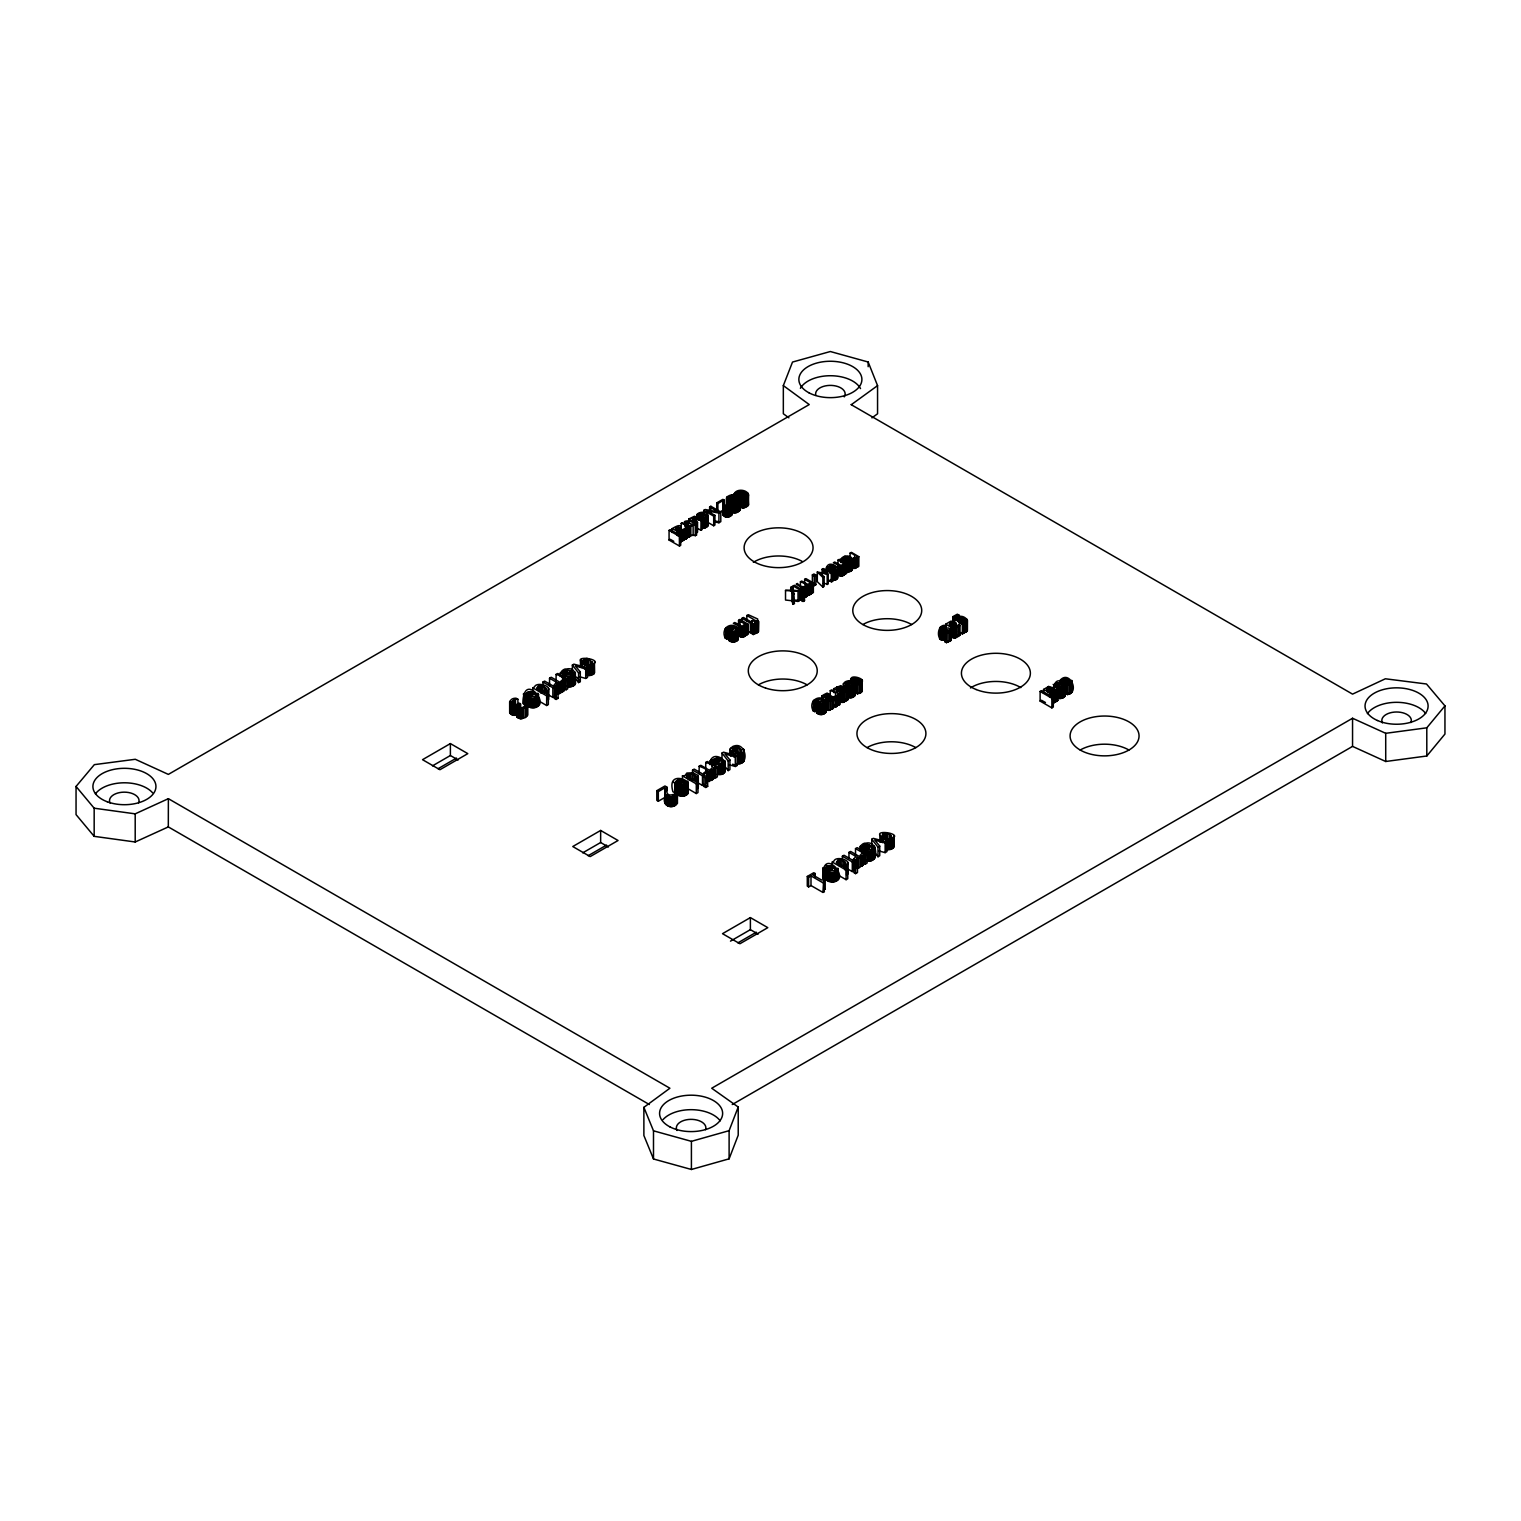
<?xml version="1.0" encoding="UTF-8"?>
<svg xmlns="http://www.w3.org/2000/svg" width="1521" height="1521" viewBox="0 0 1521 1521"><rect width="100%" height="100%" fill="white"/><g stroke="black" fill="none" stroke-linecap="round" stroke-linejoin="round"><path stroke-width="1.5" d="M608.381 846.988L600.643 842.52L600.643 830.447L572.771 846.532L590.186 856.589L618.058 840.505L600.643 830.447M649.353 1104.531L168.318 826.911L168.375 798.677L135.198 813.849L94.169 808.202L76.05 786.452L94.34 764.645L135.293 759.283L168.356 774.398L809.229 404.567L783.334 385.593L792.517 362.055L830.333 351.522L868.168 362.017L877.56 385.631L877.56 413.788L871.951 417.857M803.849 597.563L813.355 592.563L813.355 582.923L805.902 578.607L804.647 579.349L804.647 583.208M813.355 582.923L807.043 585.319L806.89 596.175M532.825 691.732L532.825 687.872L534.498 686.903C536.856 680.514 557.656 687.967 544.043 692.397L548.34 694.888L548.34 704.546L546.666 705.516L536.78 699.793M548.72 688.88L548.435 699.869L548.473 688.119M682.454 779.76L682.454 775.9L685.134 775.52L686.808 773.048L693.196 772.782L697.607 775.406L697.531 788.524L697.607 785.064M697.607 775.406L698.044 778.258L693.652 780.444L702.493 785.444L704.166 784.475M832.253 865.905L832.253 862.046L833.926 861.076C836.284 854.688 857.084 862.16 843.471 866.59L847.767 869.08L847.767 878.72L846.094 879.689L838.185 875.126M666.844 787.06C665.323 798.981 672.681 794.133 677.434 793.487L677.434 803.126C673.385 810.047 661.578 805.807 664.848 797.46L658.327 801.225L656.806 800.35L656.806 790.692L664.981 785.977L666.844 787.06L666.844 790.92M724.224 505.409L724.262 500.143L722.874 499.344L716.733 502.881L716.733 510.6M658.327 801.225L658.327 791.585L664.848 787.821L665.266 803.81M716.733 502.881L717.874 503.527L722.76 500.713L723.083 515.125L726.601 517.235L732.209 514.611L732.209 504.972C729.966 505.219 723.197 508.603 724.224 501.55M958.99 622.07C963.097 605.263 947.488 624.161 958.743 616.899C963.515 614.142 972.128 622.298 963.42 623.287L963.687 633.211L962.356 633.972L958.61 631.823M963.42 632.945L967.166 631.12L966.862 628.743M538.605 694.66C537.54 699.451 530.506 699.166 527.312 696.599L534.194 692.606C526.969 688.214 521.437 698.177 525.22 704.717L523.3 703.71C522.235 666.331 558.872 714.262 527.312 706.238L527.35 692.454M566.344 686.028C569.71 688.538 578.836 684.963 574.025 680.724M677.739 789.741L674.849 792.745L672.928 791.738C664.867 763.713 707.816 789.399 676.921 784.627L683.804 780.653L683.804 786.433M683.804 780.653L676.959 780.482L676.921 794.266C680.02 798.202 691.789 795.464 686.693 790.102M701.922 527.768L705.136 527.844L707.93 525.753L706.847 513.832C704.698 510.562 694.546 512.919 697.949 515.828L697.949 519.688M740.423 499.363C738.712 508.299 718.749 499.078 730.384 495.162C744.587 490.713 744.549 518.946 730.251 511.817M717.075 774.455L723.274 773.771L724.947 770.234M737.001 627.165C741.335 631.728 731.335 634.067 728.692 630.721L728.692 640.36C731.335 643.706 741.335 641.368 737.001 636.805L737.001 627.165C729.719 621.766 720.631 629.048 725.289 638.212L726.924 639.067L729.377 636.519M826.15 701.675L822.081 704.85L816.549 703.31L822.405 699.926C815.446 695.896 811.606 706.086 814.781 711.657L813.146 710.82C808.031 701.124 818.735 693.937 825.542 700.382C830.922 707.702 824.439 718.863 816.549 712.969L816.587 699.793M826.112 711.961L824.857 709.413M826.321 571.212C825.219 554.29 850.03 574.063 829.325 569.253L834.478 566.268L834.478 570.128M830.884 579.748L836.379 579.52L837.234 576.326M841.132 558.796C843.071 558.435 855.601 553.701 844.136 560.698L846.532 561.838L846.532 571.497C854.422 574.044 855.562 560.508 850.657 557.028C846.779 554.328 839.003 556.895 841.132 562.675M852.597 559.253L852.311 570.014M838.033 868.852C836.968 873.624 829.934 873.358 826.74 870.773L833.622 866.799C826.397 862.407 820.846 872.37 824.648 878.891L822.728 877.902C821.663 840.505 858.3 888.454 826.74 880.431L826.759 866.628M874.974 847.52C873.929 852.292 866.875 852.007 863.681 849.44L870.563 845.467C867.94 843.813 864.042 844.155 862.122 846.741C857.597 849.383 862.331 842.254 865.962 843.185C879.119 839.915 878.815 866.21 865.772 860.202M874.917 857.92L873.453 854.916M586.916 665.97C614.351 660.019 562.599 652.3 586.916 665.97L586.916 675.609L593.665 674.088L593.912 670.533M744.263 750.404C743.009 758.656 723.654 751.583 732.989 746.488C745.841 740.252 750.461 766.356 736.544 763.656M855.296 684.906C854.232 691.922 837.767 685.914 845.714 681.579C857.863 676.104 860.373 701.599 847.634 697.359M855.239 695.173L853.984 692.682M886.344 840.143C913.76 834.192 862.008 826.473 886.344 840.143L886.344 849.802L893.093 848.262L893.34 844.725M1057.513 698.101C1060.384 699.755 1067.932 696.903 1063.844 693.424M1053.159 684.393C1075.822 701.276 1057.932 665.913 1053.102 688.88M747.838 493.146L748.484 495.333L746.678 497.272L742.761 498.565L741.164 497.633L741.164 507.292L742.761 508.204L748.484 504.991L747.838 493.146C743.959 488.298 732.019 489.401 734.168 497.462M855.924 683.271L857.502 684.184C872.902 680.191 846.855 672.339 851.665 680.724C853.661 673.613 866.438 683.157 855.924 683.271L855.924 692.911L857.502 693.842L860.658 692.777L862.274 691.066L861.78 689.222M1072.229 681.56L1069.795 684.222L1065.784 684.013C1069.225 684.697 1072.286 680.743 1067.818 679.488C1064.434 676.75 1061.943 682.149 1059.871 680.59C1069.168 669.126 1080.48 692.416 1067.381 694.584L1065.784 693.652L1065.594 678.898M517.9 699.28L516.018 698.196C506.626 697.987 509.763 708.634 517.482 705.212L517.159 717.304L520.657 718.749L525.163 717.551L527.806 715.079L527.806 705.44C525.144 702.721 523.813 709.47 520.125 707.436C516.132 706.352 522.711 703.691 519.212 703.158C513.242 708.102 508.641 698.481 517.9 699.28L517.9 705.079M517.159 717.304L517.482 705.212M746.849 621.309L746.849 615.511L748.275 614.693L757.686 619.009C756.812 619.75 760.462 623.439 755.69 623.933L754.397 623.173L754.397 632.831L757.876 632.413L758.161 630.264M952.659 621.5L953.078 616.518L957.355 614.18L958.762 615.092M549.537 678.214L556.591 682.283L554.081 685.001L555.83 685.99L557.998 683.1L559.481 683.956L559.481 693.614L561.154 692.644L561.154 682.986L551.21 677.244L549.537 678.214L549.537 685.933M709.09 781.642L709.09 771.984L707.607 771.128L706.733 773.238L706.733 782.897L707.607 780.786L710.763 780.672L710.763 771.014L700.82 765.291L699.147 766.242C712.227 770.805 702.759 770.139 703.71 776.889M557.542 684.678L557.542 694.337L557.998 692.758L559.481 693.614M566.04 680.172L567.713 679.203L557.77 673.461L556.097 674.43C570.945 678.461 555.45 681.275 560.641 690.857C566.896 694.451 563.683 681.902 564.557 679.317L566.04 680.172L566.04 689.812L567.713 688.842L567.466 676.769L564.253 675.248L571.155 671.274L571.155 675.134M564.405 689.85L564.557 679.317M689.907 526.969L682.454 522.673L681.199 523.395C691.637 525.601 680.686 531.209 684.602 538.13C690.838 541.818 684.127 525.144 688.652 527.692L689.907 526.969L689.907 536.628L688.652 537.35L687.549 536.704L687.663 521.969C678.765 523.129 690.477 517.748 693.367 523.775L696.542 525.62L696.542 535.259L689.793 535.487M687.549 536.704L687.207 537.902M705.725 762.458C720.555 766.489 705.079 769.303 710.269 778.885C716.505 782.478 713.311 769.93 714.186 767.345L715.65 768.2L715.65 777.839L717.323 776.889L717.323 767.23L707.398 761.489L705.725 762.458L705.725 768.257M714.014 777.896L714.186 767.345M850.125 556.952L850.125 553.093C860.563 555.298 849.612 560.907 853.547 567.808C859.764 571.516 853.053 554.842 857.578 557.389L858.833 556.667L858.833 566.306L857.578 567.048L856.475 566.401L856.475 556.743M856.475 566.401L856.133 567.58M830.257 696.485L830.257 690.686C841.969 693.177 830.124 698.595 834.135 706.105C839.896 709.451 835.961 697.036 837.463 694.831L840.143 694.736L840.143 704.394L838.717 705.212L837.463 704.489L837.463 694.831M837.463 704.489L837.063 705.839M856.969 868.529L857.426 857.293L858.909 858.148L858.909 867.788L860.563 866.818L860.563 857.179L850.638 851.437L848.965 852.406L848.965 858.186M857.255 867.826L858.909 867.788M865.468 854.346L863.985 853.49L861.818 856.399L860.068 855.391L862.578 852.692L855.524 848.604L857.198 847.653L867.141 853.376L865.468 854.346L865.468 864.004L867.141 863.034L866.894 850.961M860.62 864.803L861.818 866.038L863.985 863.148L865.468 864.004M738.807 626.5L738.807 636.139L743.332 636.976L748.408 634.029L748.408 624.37L741.887 627.47L733.331 623.325L734.738 622.507L742.21 626.253L744.853 623.952L738.541 620.321L738.541 626.101M838.242 565.527L838.242 575.185L842.254 575.927L846.722 573.303L846.722 563.664L840.961 566.382L833.413 562.732L834.668 562.01L840.809 565.28L842.957 564.614L843.585 563.283L838.014 560.089L838.014 565.869M810.218 592.201L810.218 582.562L804.647 579.349M837.482 688.1L839.516 690.458C847.178 686.655 833.47 684.735 837.482 691.96M525.22 704.717L528.947 701.447M571.155 671.274C568.512 669.62 564.614 669.962 562.694 672.548C558.169 675.191 562.922 668.061 566.534 669.012C576.307 666.54 577.999 679.868 567.466 676.769M697.949 515.828C699.565 510.923 710.801 513.813 699.508 516.969C701.846 519.935 710.668 517.862 706.847 513.832M676.959 780.482L674.849 783.087L672.928 782.098M728.692 630.721L734.548 627.336C730.879 623.971 727.684 629.922 725.289 628.572M711.79 765.614C709.604 760.044 716.6 756.336 720.764 759.302L713.881 763.276C740.233 770.234 710.858 743.883 709.87 764.626M834.478 566.268C831.265 563.302 828.432 568.569 826.321 567.352M814.781 711.657L817.252 709.109M824.648 878.891L828.375 875.621M828.736 693.994L827.139 693.082C809.096 701.162 842.729 694.603 827.348 699.907L827.348 709.547L828.869 710.421L833.508 707.987L833.66 697.455L830.808 695.743L825.257 697.055L823.755 695.934L828.736 693.994L828.736 697.854M939.693 627.926C939.94 632.926 956.196 627.336 944.959 632.147L944.959 641.786L946.48 642.661L951.119 640.227L951.271 629.694L948.42 627.983L941.347 628.591L946.347 626.234L944.75 625.321C935.966 624.884 936.423 644.315 945.72 639.466M536.628 704.622L536 705.839M744.491 634.675L744.853 633.611M741.164 497.633C745.575 498.66 749.207 493.469 743.598 491.986C739.586 488.792 736.487 494.838 734.168 493.584M582.847 660.608C601.346 675.742 586.079 646.672 582.847 664.468M732.457 748.636C750.956 763.789 735.708 734.7 732.457 752.496M845.258 683.404C862.008 696.314 846.513 670.685 845.125 687.644M168.375 798.677L669.905 1088.237L643.877 1107.345L643.877 1135.503L653.498 1158.983L691.409 1169.478L729.11 1158.831L729.11 1130.673L738.217 1107.022L711.714 1088.237L1352.549 718.254L1385.707 733.312L1426.793 727.818L1444.95 705.877L1426.489 683.994L1385.365 678.784L1352.549 694.127L851.019 404.567M729.11 1158.831L738.217 1135.179L738.217 1107.022M728.388 497.538C746.773 514.25 733.445 481.815 728.198 501.873M1063.293 695.8L1062.361 696.846M846.608 865.563L846.608 875.202L847.9 871.97M680.724 541.799L684.735 539.423L684.735 529.764L683.385 529.08C673.328 537.483 688.005 519.536 673.366 527.92L672.111 528.643L672.111 532.502M833.679 688.709L840.866 685.61L844.06 687.91L840.657 691.104L843.68 691.428L846.456 689.222L847.977 690.002L847.977 699.66L843.433 702.36L839.459 701.694L839.459 692.055L833.679 688.709L833.679 692.568M945.72 624.18L951.5 627.508L951.5 637.166L955.473 637.812L960.017 635.113L960.017 625.454L958.496 624.675L955.72 626.88L952.697 626.576L955.815 624.028L954.884 621.709L950.834 621.176L945.72 624.18L945.72 628.04M560.641 681.199L562.39 682.207L564.405 680.21M687.416 527.73L685.914 529.232L684.602 528.471M710.269 769.227L712.018 770.234L714.014 768.238M856.342 557.427L854.84 558.929L853.547 558.169M837.311 695.591L835.618 697.302L834.135 696.447M853.509 863.034L853.509 859.175L855.258 860.183L857.255 858.186M852.559 559.823L849.764 561.914L846.532 561.838M726.601 517.235L727.38 506.246M510.029 710.725C508.147 714.661 514.744 716.258 517.482 714.87M800.426 585.642L800.426 581.783C811.986 585.528 801.909 589.73 797.441 583.494L796.186 584.216L802.537 587.695L806.89 586.517M809.99 583.437L807.822 584.368L801.681 581.06L800.426 581.783M523.3 703.71L523.737 693.481M725.289 638.212L726.677 636.672M813.146 710.82L814.534 709.261M822.728 877.902L823.679 876.704M698.063 528.643L700.896 530.278L702.151 529.555L702.151 519.897L700.896 520.619L694.736 517.349L692.302 518.433L697.55 522.559L697.55 532.217L696.295 532.939L696.295 523.281L688.842 518.984L688.842 522.844M1047.722 688.367L1047.056 689.831L1049.395 691.199C1056.886 687.891 1044.052 684.982 1047.722 692.245M517.159 707.645L522.54 708.938L527.806 705.44M1053.293 703.082L1057.856 700.401L1057.856 690.743L1056.335 689.964L1051.296 692.245L1053.844 688.062L1048.672 686.465L1043.558 689.45L1043.558 693.31M732.247 1104.531L1352.549 746.393L1385.726 761.489L1426.812 755.994L1444.95 734.054L1444.95 705.877M808.64 886.895L807.29 886.116L807.29 876.457L813.754 872.731L815.104 873.51L812.708 874.898L821.587 880.032L825.2 879.347L823.564 880.716L824.306 891.629L822.937 892.428L810.997 885.545L810.997 875.887L808.64 877.237L808.64 886.895L810.997 885.545M823.564 890.374L825.2 888.986L825.2 879.347M732.209 504.972L727.342 507.615L723.083 505.466M665.266 794.152L670.951 797.004L677.434 793.487M537.807 686.598L536.913 688.291L542.655 691.599C553.948 689.85 534.27 679.963 537.807 690.458M687.435 774.626L686.541 776.318L692.264 779.627C703.558 777.877 683.88 767.991 687.435 778.486M882.636 834.383C880.925 838.185 889.424 840.733 891.705 837.577C892.028 832.748 879.651 831.055 882.636 838.242M1055.441 683.804C1053.996 687.036 1061.202 689.203 1063.16 686.522C1059.205 678.366 1051.448 685.115 1055.365 693.291M835.923 704.85L834.135 706.105M730.308 514.706L729.205 515.714M738.426 510.105L736.696 511.322M940.491 636.672L939.56 638.478M672.111 528.643L679.298 532.255L684.735 529.764M827.348 699.907L830.504 700.344L833.66 697.455M839.459 692.055L843.433 692.701L847.977 690.002M951.5 627.508L955.473 628.154L960.017 625.454M1043.558 689.45L1051.695 693.557L1057.856 690.743M744.149 635.113L743.161 635.721M706.733 773.238L703.691 773.029M1054.414 701.371L1055.422 700.63M851.418 404.605L877.56 385.631M950.454 622.678L949.218 624.561L951.557 625.911L954.142 623.401L950.454 622.678L950.454 626.538M837.824 860.354L836.341 862.483L842.083 865.791C853.148 864.422 834.478 854.118 837.824 864.213M711.942 777.934L710.269 778.885M746.108 505.866L744.396 506.778M852.977 695.781L851.323 696.561M823.945 712.608L822.329 713.406M944.959 632.147L948.115 632.584L951.271 629.694M669.069 530.392L670.324 529.669L680.705 535.658L679.469 536.381L669.069 530.392L669.069 540.05L679.469 546.039L680.705 545.317L680.724 532.16M688.842 518.984L694.489 516.246L702.151 519.897M703.748 514.231L703.748 510.372L705.231 509.516L718.197 511.931L709.623 506.987L709.623 512.767M709.623 506.987L710.858 506.265L720.802 512.007L720.802 521.665L718.92 522.749L714.965 521.988M705.63 514.554L701.694 516.817L705.098 517.197L706.276 515.144L705.858 527.597M687.663 521.969L692.112 524.498L689.793 525.829L690.838 526.437L693.139 525.106L696.542 525.62M696.295 523.281L697.55 522.559M669.069 540.05L670.324 539.328L673.784 541.324M719.509 512.254L722.76 510.372L723.083 515.125M703.748 510.372L713.691 516.113L714.927 515.391L714.927 525.049L713.691 525.753L705.744 521.171M714.927 515.391L707.056 510.847L718.92 513.09L720.802 512.007M542.94 685.895L542.94 682.035L544.613 681.066L554.538 686.808L554.424 698.443L556.154 699.451L558.055 698.348L557.998 683.1M572.371 670.818L572.371 665.038L573.873 664.164L587.524 667.757L587.524 677.415L585.718 678.442L579.501 676.731M535.468 693.348L530.221 696.39L535.43 696.561L536.628 694.964L535.468 693.348L535.468 697.207M572.428 672.016L567.162 675.058L572.39 675.229L573.588 673.632L572.428 672.016L572.428 675.875M450.387 743.579L422.534 759.682L439.93 769.721L467.803 753.636L450.387 743.579L450.387 755.519L458.125 759.987M554.538 696.447L552.864 697.417L552.864 687.758L554.538 686.808M559.481 683.956L561.154 682.986M580.3 671.921L580.319 681.579L578.569 682.587L578.569 672.928L580.3 671.921L575.337 665.951L585.718 668.803L587.524 667.757M556.154 689.793L558.055 688.69L556.325 687.701L554.424 688.785L556.154 689.793L556.154 699.451M546.666 705.516L546.666 695.858L548.34 694.888M432.477 765.862L450.387 755.519M554.424 698.443L556.325 697.34L558.055 698.348M438.086 768.713L456.509 758.066M793.449 591.194L794.399 603.514L792.973 604.35L791.871 600.738L785.52 600.035L785.52 590.395L791.681 590.072L790.73 587.372L792.156 586.555L793.259 590.186L799.571 590.87L799.571 600.529L798.031 601.422L793.449 600.852L793.449 591.194L799.571 590.87M793.144 585.984L794.399 585.262L801.852 589.559L800.597 590.281L793.144 585.984L793.144 591.764M812.366 582.619L812.366 574.9L813.963 573.968L815.864 575.071L815.864 584.729L814.267 585.642L812.366 584.539M828.223 574.33L819.61 572.657L824.135 576.706L824.135 586.346L822.88 587.087L817.309 581.687L817.309 572.029L826.036 573.626L822.101 569.272L823.26 568.607L832.614 571.801L831.303 572.561L824.23 569.976L828.223 574.33L828.223 583.988L823.393 583.437M838.014 560.089L839.269 559.348L846.722 563.664M850.125 553.093L851.38 552.351L858.833 556.667M812.366 574.9L814.267 575.984L815.864 575.071M738.541 620.321L739.966 619.503L748.408 624.37M742.058 622.146L742.058 618.287L743.465 617.469L751.925 622.355L751.925 631.995L750.499 632.812L747.115 630.873M835.447 566.82L831.493 569.101L835.409 569.234L835.447 566.82L835.447 570.679M850.258 558.264L846.322 560.546L850.22 560.679L850.258 558.264L850.258 562.143M792.973 604.35L792.973 594.692L794.399 593.874M822.88 587.087L822.88 577.429L824.135 576.706M735.632 627.964L731.164 630.55C732.894 632.413 738.617 630.435 735.632 627.964L735.632 631.823M754.91 623.952L751.811 624.047L754.91 623.952L754.91 633.611L753.294 634.542L751.811 633.687L751.811 621.043L754.131 619.712L746.849 615.511M803.069 591.802L804.495 590.985L801.757 591.061L803.069 591.802L803.069 601.46L801.757 600.7L801.833 587.429M742.058 618.287L750.499 623.173L751.925 622.355M754.397 623.173L756.431 621.1L751.811 621.043M801.852 599.217L800.597 599.939L800.597 590.281M827.766 580.927L832.614 581.459L832.557 570.565M801.757 600.7L804.495 600.643L803.069 601.46M692.302 779.912L692.549 770.063L694.222 769.094L704.166 774.835L704.033 786.471L705.782 787.479L707.683 786.376L707.607 771.128M722 758.846L722 753.066L723.502 752.192L737.153 755.785L737.153 765.443L735.346 766.489L729.11 764.759M830.257 690.686L831.683 689.869L840.143 694.736M823.507 700.554L819.02 703.139C820.77 705.003 826.473 703.044 823.507 700.554L823.755 714.052M685.096 781.395L679.83 784.418L685.039 784.589L686.237 782.992L685.096 781.395L685.096 785.254M722.038 760.044L716.79 763.086L722 763.257L723.197 761.66L722.038 760.044L722.038 763.903M952.659 617.64L962.356 624.332L963.42 623.287M702.493 785.444L702.493 775.805L704.166 774.835M709.09 771.984L710.763 771.014M715.65 768.2L717.323 767.23M729.928 759.949L729.928 769.607L728.179 770.615L728.179 760.956L729.928 759.949L724.947 753.979L735.346 756.831L737.153 755.785M705.782 777.82L707.683 776.718L705.934 775.729L704.033 776.832L705.782 777.82L705.782 787.479M698.101 776.166L697.968 792.574L696.295 793.544L696.295 783.885L697.968 782.916M582.733 852.844L600.643 842.52M704.033 786.471L705.934 785.368L707.683 786.376M588.152 855.715L606.594 845.068M1040.117 691.447L1041.524 690.629L1053.293 697.417L1051.867 698.234L1040.117 691.447L1040.117 701.086L1051.867 707.892L1053.293 707.075L1053.445 687.511M1040.117 701.086L1041.524 700.268L1045.459 702.531M842.368 860.068L842.368 856.209L844.041 855.258L853.965 860.981L853.965 870.639L852.292 871.609L848.319 869.309M871.799 845.011L871.799 839.212L873.301 838.356L886.952 841.931L886.952 851.589L885.146 852.635L878.91 850.923M834.896 867.54L829.648 870.582L834.858 870.753L836.056 869.156L834.896 867.54L834.896 871.4M871.856 846.208L866.59 849.231L871.799 849.421L873.016 847.824L871.856 846.208L871.856 850.068M750.385 917.6L722.513 933.685L739.928 943.742L767.801 927.658L750.385 917.6L750.385 929.654L758.123 934.122M852.292 871.609L852.292 861.951L853.965 860.981M858.909 858.148L860.563 857.179M879.727 846.113L879.727 855.772L877.997 856.76L877.997 847.121L879.727 846.113L874.765 840.124L885.146 842.976L886.952 841.931M853.851 862.977L855.753 861.875L857.483 862.882L855.582 863.985L853.851 862.977L853.851 872.636L855.582 873.624L857.483 872.541L857.426 857.293M822.937 892.428L823.621 881.343M846.094 879.689L846.094 870.05L847.767 869.08M730.479 941.138L750.385 929.654M737.913 942.849L756.336 932.202M849.726 570.584L850.904 568.512M835.409 578.893L831.493 578.76M959.523 617.944L957.622 619.941L962.261 622.621C972.718 620.701 953.268 612.012 959.523 623.743M755.842 632.223L754.397 632.831M76.05 786.452L76.05 814.61L94.169 836.341L135.198 841.988L168.318 826.911M676.978 527.007L675.21 528.966L677.263 530.164C683.195 527.939 674.145 524.099 676.978 530.886M853.547 567.808L853.946 557.979M853.509 859.175L856.019 856.475L848.965 852.406M1069.32 692.796L1065.784 693.652M824.914 707.949L828.108 707.227L827.918 694.108M947.792 641.159L944.959 641.786M571.706 685.211L568.493 685.287M534.765 706.543L531.532 706.619M808.982 593.912L807.822 594.027L807.822 586.307M643.877 1107.345L653.498 1130.825L691.409 1141.339L729.11 1130.673M955.72 636.539L953.458 636.615M962.261 632.28L963.611 631.918M522.806 717.037L520.125 717.094M853.68 686.903L854.707 686.712M704.603 527.007L703.615 527.103M720.669 773.448L718.121 773.314M683.709 794.799L681.161 794.646M827.348 709.547L828.375 709.394M855.924 692.911L856.456 678.271M854.308 687.91L857.198 688.119M795.369 600.073L799.571 600.529M785.52 590.395L791.871 591.08L792.973 594.692M1067.077 688.861L1064.187 688.633L1064.187 678.993M713.881 520.771L718.197 521.589M732.59 764.245L737.153 765.443M828.869 580.166L832.614 581.459M958.496 634.333L960.017 635.113M1056.335 699.603L1057.856 700.401M683.385 538.738L684.735 539.423M846.456 698.861L847.977 699.66M813.146 701.162L814.781 701.999M709.87 760.766L711.79 761.755M523.3 694.07L525.22 695.059M822.728 868.244L824.648 869.252M730.707 513.851L732.209 514.611M838.908 574.12L839.915 574.634M675.438 802.099L677.434 803.126M813.963 583.627L815.864 584.729M753.427 632.755L754.91 633.611M564.557 688.956L566.04 689.812M714.186 777.003L715.65 777.839M542.94 682.035L552.864 687.758M692.549 770.063L702.493 775.805M842.368 856.209L852.292 861.951M548.891 695.116L552.864 697.417M532.825 687.872L546.666 695.858M832.253 862.046L846.094 870.05M682.454 775.9L696.295 783.885M686.408 787.821L696.295 793.544M810.997 875.887L822.937 882.788M807.29 876.457L808.64 877.237M656.806 790.692L658.327 791.585M823.983 888.283L825.2 888.986M950.283 638.212L951.271 639.771M832.671 705.972L833.66 707.531M788.886 417.819L783.334 413.75L783.334 385.593M742.723 757.838L744.263 760.063M817.309 572.029L822.88 577.429M576.573 677.092L580.319 681.579M871.799 839.212L877.997 847.121M874.271 852.026L877.997 856.76M722 753.066L728.179 760.956M724.471 765.881L728.179 770.615M572.371 665.038L578.569 672.928M573.607 676.256L578.569 682.587M837.291 876.99L838.033 878.511M1071.659 689.964L1072.229 691.199M793.449 600.852L794.399 603.514M538.605 704.318L537.864 693.139M1426.793 727.818L1426.812 755.994M1385.707 733.312L1385.726 761.489M1352.549 718.254L1352.549 746.393M1072.058 680.933L1072.153 691.808M1071.659 680.305L1071.83 692.416M1071.278 683.347L1071.278 692.987M1070.537 683.861L1070.537 693.519M1069.757 680.762L1069.795 693.88M1069.244 680.324L1069.244 684.184M1068.997 684.526L1068.997 694.165M1068.56 679.887L1068.56 683.747M1067.818 679.488L1067.818 685.287M1067.381 684.925L1067.381 694.584M1067.077 679.203L1067.077 685.001M1066.563 683.899L1066.563 693.557M1066.335 679.012L1066.335 688.652M1064.966 685.02L1065.118 695.915M1064.871 678.898L1064.833 696.504M1064.529 684.393L1064.339 697.055M1063.54 679.184L1063.54 684.963M1063.597 687.91L1063.597 697.55M1063.103 685.344L1063.103 689.203M1062.951 679.45L1062.704 697.987M1062.342 679.887L1062.342 683.747M1061.924 680.381L1061.924 684.241M1061.772 688.633L1061.772 698.272M1061.449 683.994L1061.449 687.853M1060.764 688.785L1060.764 698.443M1059.871 680.59L1059.909 689.07M1059.681 688.804L1059.681 698.462M1059.167 683.062L1059.167 688.861M1058.597 698.348L1058.445 682.948M1057.741 682.929L1057.741 688.728M1057.095 683.024L1057.095 688.804M1056.981 691.542L1056.981 701.181M1056.487 683.195L1056.43 691.903M1055.897 683.461L1055.897 687.321M1055.669 692.454L1055.669 702.113M1054.433 686.884L1054.433 692.682M1053.844 688.062L1053.92 692.511M1054.053 693.215L1054.053 702.873M1053.73 686.275L1053.654 693.158M1053.159 689.907L1053.159 693.766M1052.494 693.557L1052.494 699.356M1051.695 693.557L1051.695 697.417M1051.867 698.234L1051.867 707.892M1051.353 687.891L1051.353 691.751M1050.916 693.443L1050.916 697.302M1050.612 687.568L1050.612 691.428M1049.851 687.492L1049.851 691.352M1049.072 687.625L1049.072 691.485M1049.338 692.796L1049.338 696.656M1048.672 686.465L1048.672 692.245M1048.292 687.967L1048.292 691.827M1048.045 686.655L1048.045 690.515M967.451 620.34L967.413 630.569M967.28 619.712L967.166 631.12M966.862 619.085L966.729 631.633M966.12 622.431L966.12 632.071M965.017 619.541L964.827 632.641M963.858 618.705L963.858 622.564M963.687 623.553L963.687 633.211M962.508 618.058L962.508 621.918M962.356 624.332L962.356 633.972M961.253 617.735L961.253 623.534M960.664 617.716L960.664 623.496M960.074 617.773L960.074 623.572M959.143 626.253L959.143 635.911M958.173 615.245L958.173 619.104M957.831 627.165L957.831 636.824M957.336 615.492L957.336 619.351M956.462 615.815L956.462 619.674M956.215 627.945L956.215 637.603M956.025 622.792L956.082 627.241M955.663 616.195L955.663 620.055M955.815 624.028L955.815 627.888M955.473 628.154L955.473 637.812M955.112 616.575L955.112 620.435M954.656 628.287L954.656 637.926M953.99 622.983L953.99 626.861M953.933 619.389L953.933 623.249M953.857 628.287L953.857 637.926M953.515 622.602L953.515 626.462M953.249 618.8L953.249 622.659M953.078 628.154L953.078 637.812M952.754 617.07L952.773 626.158M952.279 627.907L952.279 637.546M952.013 622.203L952.013 626.063M951.233 622.336L951.233 626.196M951.1 629.276L951.119 640.227M950.777 628.895L950.815 640.664M950.283 628.553L950.34 641.101M949.712 631.861L949.712 641.52M948.115 632.584L948.115 642.223M946.594 629.504L946.48 642.661M945.72 629.808L945.72 633.668M944.503 626.519L944.712 639.828M943.59 630.474L943.59 640.132M943.419 626.804L943.419 630.664M942.393 627.26L942.526 640.189M941.537 630.378L941.537 640.037M940.491 627.013L940.567 639.619M940.092 629.618L940.092 639.276M939.997 627.47L939.75 638.896M893.854 835.809L894.006 846.95M893.683 837.976L893.683 847.634M893.093 838.622L893.093 848.262M892.219 839.212L892.219 848.87M891.211 835.694L891.192 849.364M890.07 840.067L890.07 849.726M889.69 834.611L889.69 840.41M888.891 840.257L888.891 849.897M887.884 833.774L887.884 839.554M887.637 840.276L887.637 849.935M887.009 833.527L887.009 841.246M886.154 833.394L886.154 841.113M885.336 833.375L885.336 839.155M885.146 842.976L885.146 852.635M884.576 833.47L884.576 839.25M883.853 833.679L883.853 839.459M883.169 834.002L883.169 839.782M882.541 838.736L882.541 842.615M881.439 838.014L881.439 841.874M880.621 837.291L880.621 841.151M879.937 835.086L880.108 842.349M874.746 846.741L874.594 858.643M874.252 845.999L874.252 855.639M873.986 849.65L873.986 859.308M873.092 850.258L873.092 859.916M872.141 850.733L872.141 860.392M871.191 851.057L871.191 860.715M870.183 851.247L870.183 860.905M869.099 851.285L869.099 860.943M868.814 844.706L868.814 848.566M868.168 362.017L868.168 366.694M867.94 844.516L867.94 848.376M867.997 851.209L867.997 860.848M867.046 844.44L867.046 850.22M866.171 844.478L866.171 850.277M865.772 850.562L865.772 854.422M865.316 844.63L865.316 850.429M864.498 844.915L864.498 852.635M863.719 845.296L863.719 853.015M863.985 853.49L863.814 864.042M863.681 849.44L863.681 853.3M863.529 855.087L863.529 864.727M863.11 855.62L863.11 865.259M862.768 845.999L862.768 851.779M862.54 856.038L862.54 865.677M862.179 680.21L862.274 691.066M862.122 846.741L862.122 852.52M862.141 856.247L862.141 865.905M861.78 679.564L861.951 691.675M861.818 856.399L861.818 866.038M861.761 847.406L861.761 853.186M861.418 682.606L861.418 692.245M860.658 683.119L860.658 692.777M859.916 683.48L859.916 693.139M860.125 846.322L860.125 850.182M859.878 680.02L859.878 683.88M859.365 679.583L859.365 683.442M859.118 683.785L859.118 693.443M858.7 679.146L858.7 683.005M857.939 678.746L857.939 684.545M857.578 557.389L857.578 567.048M857.502 684.184L857.502 693.842M857.198 678.461L857.198 684.26M856.969 858.871L856.969 862.73M856.551 859.403L856.551 863.263M855.829 558.34L855.829 567.979M855.981 859.821L855.981 863.681M855.715 678.176L855.715 687.815M855.524 848.604L855.524 856.342M855.582 860.049L855.582 873.624M855.391 558.644L855.391 568.303M855.258 860.183L855.258 864.042M855.087 558.815L854.84 568.569M854.992 678.157L854.973 695.762M854.669 683.651L854.669 693.291M854.308 678.252L854.46 696.314M853.68 678.442L853.68 684.222M853.718 687.169L853.718 696.827M853.072 678.727L853.072 684.507M852.844 687.587L852.844 697.245M852.463 679.146L852.463 683.024M851.855 560.85L851.855 570.508M851.893 687.891L851.893 697.55M851.456 557.561L851.456 561.42M851.57 683.252L851.57 689.051M851.19 561.325L851.19 570.964M850.904 558.853L850.904 562.713M850.885 688.043L850.885 697.702M850.486 561.667L850.486 571.326M850.657 678.955L850.657 682.815M849.764 561.914L849.764 571.573M850.03 682.53L849.821 697.721M849.288 682.321L849.288 688.119M849.003 562.048L849.003 571.706M848.566 682.207L848.718 697.607M848.205 562.086L848.205 571.744M847.881 682.207L847.881 686.066M848.148 863.072L847.843 874.062M847.634 687.701L847.634 691.561M847.33 557.009L847.33 560.869M847.368 562.029L847.368 571.668M847.216 682.283L847.216 686.142M847.33 865.031L847.33 874.67M847.102 690.8L847.102 700.44M846.646 556.952L846.646 560.812M846.608 682.454L846.608 686.313M846.57 687.302L846.57 691.161M845.999 556.99L845.999 560.85M846.037 682.72L846.037 686.598M845.79 691.713L845.79 701.371M845.638 862.616L845.847 866.97M845.353 557.104L845.353 560.964M845.467 564.386L845.467 574.044M845.562 683.062L845.486 690.629M845.22 862.122L845.144 870.069M844.877 556.211L844.877 561.99M844.63 563.911L844.516 574.139M844.554 686.142L844.554 691.941M844.155 557.599L844.155 561.458M844.307 564.994L844.307 574.634M844.06 687.91L844.193 702.132M843.946 565.432L843.946 575.071M843.87 685.534L843.794 692.435M843.794 861.076L843.794 866.875M843.433 558.112L843.433 561.971M843.585 563.283L843.414 575.451M843.585 686.77L843.585 690.629M843.433 692.701L843.433 702.36M843.28 683.651L843.28 687.511M843.28 689.165L843.28 693.025M842.957 558.663L842.957 562.523M842.843 566.078L842.843 575.737M842.558 689.793L842.615 702.474M842.254 566.268L842.254 575.927M842.102 860.259L842.102 866.057M841.626 566.363L841.626 576.022M841.816 692.816L841.816 702.474M841.474 687.15L841.474 691.009M840.961 566.382L840.961 576.041M841.037 692.701L841.037 702.341M840.733 686.846L840.733 690.705M840.295 566.306L840.295 575.965M840.257 692.435L840.257 702.094M840.543 859.859L840.543 865.639M839.972 686.751L839.972 690.61M839.611 566.135L839.611 575.794M839.82 859.802L839.82 865.601M839.193 686.884L839.193 690.743M839.117 859.878L839.117 865.658M838.927 565.888L838.927 575.527M838.717 695.572L838.717 705.212M838.413 687.226L838.413 691.085M838.451 860.049L838.451 863.909M837.786 567.808L837.748 578.037M837.843 687.644L837.843 691.504M837.805 868.073L837.976 879.271M837.615 567.238L837.501 578.569M837.634 870.316L837.634 879.975M837.044 569.405L837.044 579.064M837.025 870.982L837.025 880.64M836.721 686.808L836.721 690.667M836.721 696.637L836.721 706.295M836.379 569.881L836.379 579.52M836.227 696.998L836.227 706.657M836.132 871.609L836.132 881.248M835.885 697.188L835.885 706.828M835.675 570.223L835.675 579.881M835.618 697.302L835.618 706.961M835.751 868.32L835.751 872.179M835.2 872.065L835.2 881.724M834.953 570.47L834.953 580.109M834.23 872.389L834.23 882.047M834.192 570.603L834.192 580.261M833.375 570.641L833.375 580.3M833.489 697.036L833.508 707.987M833.147 696.656L833.204 708.425M833.223 872.579L833.223 882.237M832.728 699.204L832.728 708.862M832.519 565.565L832.519 569.424M832.082 699.622L832.082 709.28M832.139 872.636L832.158 882.275M831.835 565.508L831.835 569.367M831.721 570.394L831.721 580.052M831.873 866.038L831.873 869.898M831.188 565.527L831.188 569.386M831.303 572.561L831.303 582.201M830.865 697.036L830.865 700.896M830.979 865.848L830.979 869.708M831.036 872.541L831.036 882.18M830.542 565.66L830.542 569.519M830.504 700.344L830.504 709.984M830.314 696.979L830.314 700.839M829.934 565.85L830.01 573.512M830.086 865.772L830.086 869.632M829.934 872.294L829.934 881.952M829.706 697.055L829.706 700.915M829.344 566.154L829.344 571.934M829.211 865.81L829.211 871.609M828.964 697.264L828.869 710.421M828.622 566.668L828.622 570.527M828.812 871.894L828.812 881.553M828.375 865.981L828.375 869.841M828.146 567.219L828.146 571.078M827.88 567.732L827.766 571.972M827.633 871.305L827.633 880.944M827.557 866.248L827.557 875.906M827.196 574.938L827.196 584.577M827.101 697.93L827.101 707.588M826.892 694.279L826.892 698.139M826.492 865.202L826.492 871.001M825.96 698.234L825.827 712.569M825.808 867.331L825.808 876.99M825.542 700.382L825.542 710.022M825.314 703.482L825.314 713.14M825.181 868.073L825.181 877.712M824.8 868.738L824.8 878.397M824.553 704.014L824.553 713.672M824.097 880.07L824.306 891.629M823.26 568.607L823.26 572.466M823.165 867.654L823.165 877.313M822.937 704.679L822.937 714.338M822.481 697.379L822.405 703.786M822.101 569.272L822.101 575.052M822.081 695.686L822.139 700.858M822.081 704.85L822.081 714.49M821.169 704.888L821.169 714.528M820.218 704.812L820.218 714.452M819.287 704.603L819.287 714.262M818.659 699.09L818.659 702.949M818.317 704.261L818.317 713.919M817.956 699.223L817.956 703.082M817.252 699.47L817.328 713.406M815.769 700.382L815.769 710.041M815.237 701.01L815.237 710.668M814.914 701.58L814.914 711.239M815.104 873.51L815.104 877.37M814.267 575.984L814.267 585.642M813.963 700.135L813.963 709.794M813.526 700.668L813.526 710.307M812.1 583.646L812.1 593.304M811.282 583.17L811.225 593.361M811.073 584.178L811.073 593.817M810.769 584.577L810.769 594.236M810.218 582.562L810.275 594.597M809.571 585.262L809.571 594.901M808.792 585.452L808.792 595.091M807.955 585.471L807.955 595.129M807.043 585.319L807.024 595.624M806.567 586.992L806.567 596.631M806.035 587.391L806.035 597.031M805.712 584.825L805.997 588.836M805.541 587.619L805.541 597.278M805.331 584.615L805.331 588.475M805.008 587.809L805.008 597.449M804.457 587.905L804.495 600.643M803.849 587.924L803.849 591.783M803.202 587.847L803.202 591.707M802.537 587.695L802.537 591.555M801.092 587.049L801.092 590.909M798.031 591.764L798.031 601.422M792.156 586.555L792.156 590.414M791.871 591.08L791.871 600.738M790.73 587.372L790.73 591.232M758.599 621.5L758.542 631.576M758.466 621.062L758.295 632.014M757.876 622.773L757.876 632.413M757.287 623.173L757.287 632.812M756.431 621.1L756.469 633.249M755.633 620.53L755.69 633.592M755.348 620.359L755.348 624.218M753.294 624.884L753.294 634.542M750.499 623.173L750.499 632.812M748.541 494.61L748.484 504.991M748.332 493.869L748.142 505.675M747.552 496.664L747.552 506.322M746.982 625.188L746.982 634.846M746.678 497.272L746.678 506.93M746.108 493.641L746.108 497.5M746.05 624.656L745.917 634.96M745.67 497.766L745.67 507.425M745.67 625.872L745.67 635.531M745.461 493.07L745.461 498.85M745.252 626.386L745.252 636.025M744.606 492.5L744.663 507.786M744.853 623.952L744.663 636.462M744.016 627.127L744.016 636.767M744.035 749.663L744.206 760.785M743.598 491.986L743.598 497.785M743.75 498.375L743.75 508.014M743.883 751.811L743.883 761.47M743.332 627.336L743.332 636.976M743.522 748.921L743.275 762.116M742.761 498.565L742.761 508.204M742.609 491.625L742.609 497.424M742.628 627.451L742.628 637.09M742.419 753.066L742.419 762.705M741.887 627.47L741.887 637.109M741.64 491.416L741.64 497.196M741.392 749.53L741.373 763.219M741.126 627.374L741.126 637.033M740.689 491.302L740.689 499.021M740.176 498.622L740.366 509.706M740.347 627.184L740.347 636.843M740.271 753.903L740.271 763.561M739.814 491.321L739.814 499.04M740.043 500.732L740.043 510.391M739.966 619.503L739.966 625.283M739.89 748.465L739.89 754.245M739.586 626.899L739.586 636.539M739.434 501.379L739.434 511.037M738.978 491.435L738.978 499.154M739.073 754.093L739.073 763.751M738.579 501.987L738.579 511.626M738.198 491.663L738.198 497.462M738.388 498.926L738.388 502.786M738.293 629.086L738.236 639.371M737.932 498.375L737.932 502.234M738.103 628.42L737.951 639.98M738.065 747.61L738.065 753.408M737.666 627.774L737.666 637.432M737.818 754.131L737.818 763.789M737.533 491.986L737.514 512.14M737.438 630.892L737.438 640.55M737.191 747.362L737.191 753.161M736.677 631.424L736.677 641.063M736.62 492.671L736.62 496.53M736.411 497.253L736.392 512.482M736.354 628.629L736.354 632.489M736.354 747.229L736.354 753.028M736.107 493.374L736.107 497.234M735.879 631.804L735.879 641.463M735.442 496.74L735.442 502.538M735.537 747.21L735.537 753.009M735.213 503.014L735.213 512.672M735.061 632.09L735.061 641.748M735.251 753.694L735.346 766.489M734.776 747.305L734.776 751.165M734.491 496.378L734.491 502.158M734.206 632.242L734.206 641.9M734.016 503.052L734.016 512.71M734.054 747.514L734.054 751.374M733.997 753.237L733.997 757.097M733.54 496.112L733.54 501.911M733.293 632.28L733.293 641.938M733.369 747.838L733.369 751.697M732.989 746.488L732.818 752.077M732.609 495.998L732.609 501.778M732.78 502.919L732.78 512.577M732.304 626.519L732.304 630.378M732.361 632.204L732.361 641.862M731.696 495.998L731.696 501.778M731.639 751.868L731.639 755.728M731.525 502.614L731.449 515.505M731.544 626.462L731.544 630.321M731.411 632.014L731.411 641.653M730.86 496.093L730.86 501.892M730.707 504.192L730.879 516.018M730.802 626.5L730.802 630.359M730.821 751.127L730.821 754.986M730.46 631.671L730.46 641.311M730.46 748.256L730.46 755.975M730.08 496.321L730.251 516.437M730.08 626.633L730.08 630.493M730.137 748.94L730.08 755.443M729.358 496.664L729.358 500.523M729.548 507.139L729.548 516.779M729.377 626.861L729.377 630.721M729.453 631.158L729.453 640.816M728.768 497.082L728.768 500.941M728.996 501.531L728.825 517.045M728.711 627.184L728.711 636.843M728.103 507.558L728.103 517.197M727.932 500.827L727.932 506.607M727.913 627.793L727.913 637.432M727.38 496.587L727.342 517.273M727.361 628.42L727.361 638.06M727.057 628.991L726.924 639.067M726.772 497.234L726.601 507.082M726.43 497.899L726.43 507.558M725.878 507.444L725.878 517.102M726.087 627.546L726.087 637.204M725.65 628.059L725.65 637.717M725.213 507.234L725.213 516.874M724.947 760.595L725.118 771.774M724.776 762.839L724.776 772.478M724.262 500.143L724.262 505.942M724.547 506.911L724.547 516.57M724.167 763.504L724.167 773.143M723.616 506.208L723.616 515.866M723.274 764.112L723.274 773.771M722.76 500.713L722.817 514.288M722.893 760.823L722.893 764.702M722.342 764.569L722.342 774.227M721.372 764.911L721.372 774.55M720.365 765.082L720.365 774.74M719.3 765.139L719.3 774.797M718.92 513.09L718.92 522.749M718.14 758.352L718.14 762.211M718.197 765.044L718.197 774.702M717.874 503.527L717.874 511.265M717.247 758.276L717.247 762.135M716.353 758.333L716.353 762.192M715.954 764.398L715.954 768.257M715.516 758.485L715.516 764.283M714.794 763.808L714.794 771.527M714.699 758.751L714.699 764.55M713.919 759.15L713.919 764.93M713.691 516.113L713.691 525.753M713.729 768.923L713.729 778.581M713.311 769.455L713.311 779.113M712.95 759.835L712.95 765.633M712.741 769.873L712.741 779.532M712.322 760.576L712.322 766.375M712.341 770.101L712.341 779.741M711.942 761.241L711.942 765.101M712.018 770.234L712.018 779.893M710.858 506.265L710.858 512.064M710.82 759.568L710.82 763.428M707.816 514.954L707.93 525.753M707.683 516.627L707.683 526.285M707.436 514.383L707.227 526.779M707.455 772.022L707.17 782.364M706.562 517.596L706.562 527.255M706.2 770.329L706.2 774.189M705.136 518.186L705.136 527.844M704.375 518.338L704.375 527.977M703.367 513.433L703.367 517.292M703.577 518.357L703.577 528.015M702.74 518.3L702.74 527.939M702.702 513.28L702.702 517.14M702.037 513.223L702.037 517.083M701.371 513.261L701.371 517.121M701.067 517.805L700.896 530.278M700.744 513.376L700.744 517.235M700.116 513.585L700.116 519.364M699.527 513.87L699.527 519.669M699.147 766.242L699.147 773.961M698.823 514.383L698.823 520.182M698.348 514.954L698.348 518.813M698.329 776.908L698.31 787.251M698.063 515.448L698.063 519.307M697.226 514.174L697.226 518.053M696.846 514.63L696.846 518.509M696.789 779.398L696.789 783.258M696.656 518.186L696.656 522.045M695.819 776.471L695.819 780.33M695.629 517.634L695.629 523.433M695.287 526.342L695.287 536M695.42 775.957L695.42 779.817M694.736 517.349L694.736 523.148M694.317 517.311L694.317 521.171M693.899 517.349L693.899 521.209M693.994 774.93L693.994 778.79M693.481 517.482L693.481 521.342M693.025 517.71L693.025 521.57M693.139 525.106L693.139 534.765M692.606 518.015L692.606 521.893M691.409 1141.339L691.409 1169.478M690.838 526.437L690.838 536.095M690.743 773.695L690.743 779.493M690.021 773.657L690.021 779.436M689.317 773.714L689.317 779.513M688.557 522.464L688.557 526.323M688.652 527.692L688.652 537.35M688.652 773.904L688.652 779.684M688.214 782.707L688.157 793.106M688.024 774.208L688.024 778.068M687.986 781.927L687.834 793.829M687.492 781.167L687.207 794.475M686.941 521.722L686.941 527.521M686.884 528.643L686.884 538.301M686.579 521.684L686.579 525.544M686.465 528.966L686.465 538.605M686.332 785.444L686.332 795.103M686.218 521.722L686.218 525.601M686.161 529.118L686.161 538.776M685.952 782.174L685.952 786.034M685.914 529.232L685.914 538.871M685.42 522.064L685.42 525.924M685.382 785.92L685.382 795.559M685.02 528.3L685.02 537.94M684.906 522.464L684.906 526.323M684.431 786.243L684.431 795.882M683.956 530.468L683.956 540.126M683.404 786.433L683.404 796.072M682.796 531.285L682.796 540.925M682.34 786.471L682.34 796.129M681.199 523.395L681.389 541.609M681.237 786.376L681.237 796.034M681.028 528.509L681.028 532.369M680.857 526.912L680.857 530.772M680.286 779.627L680.286 783.486M680.001 532.255L680.001 536.114M680.134 786.148L680.134 795.787M679.298 532.255L679.469 546.039M679.412 779.665L679.412 783.524M678.993 785.749L678.993 795.388M678.347 526.988L678.347 530.848M678.613 532.141L678.613 536M678.556 779.817L678.556 785.616M677.91 531.932L677.91 535.791M677.739 780.102L677.834 794.799M677.663 526.893L677.663 530.772M677.225 531.57L677.225 535.43M676.427 794.684L676.427 804.324M676.008 781.186L676.008 790.825M675.666 795.35L675.666 804.989M675.362 781.908L675.362 791.566M675.001 782.593L674.849 792.745M674.83 795.901L674.83 805.56M673.898 796.377L673.898 806.035M672.928 796.719L672.928 806.377M671.959 796.928L671.959 806.586M670.951 797.004L670.951 806.662M669.962 796.966L669.962 806.624M669.012 796.795L669.012 806.453M668.099 796.51L668.099 806.149M667.244 796.072L667.244 805.731M665.989 795.141L665.989 804.799M664.848 787.821L664.905 802.689M653.498 1130.825L653.498 1158.983M594.426 661.635L594.597 672.757M594.255 663.783L594.255 673.442M593.665 664.43L593.665 674.088M592.791 665.038L592.791 674.678M592.22 662.015L592.22 665.875M591.783 661.502L591.764 675.191M590.642 665.875L590.642 675.533M590.281 660.437L590.281 666.217M589.464 666.065L589.464 675.723M588.456 659.582L588.456 665.38M588.209 666.103L588.209 675.742M587.581 659.334L587.581 665.133M586.726 659.201L586.726 665M585.927 659.182L585.927 664.981M585.718 668.803L585.718 678.442M585.148 659.277L585.148 665.076M584.425 659.487L584.425 663.346M584.368 665.19L584.368 669.05M583.76 659.81L583.76 663.669M583.208 660.19L583.208 664.05M582.011 663.84L582.011 667.7M581.44 659.582L581.44 667.301M581.193 663.099L581.193 666.959M580.851 660.228L580.851 666.008M580.509 660.894L580.452 667.415M575.337 672.567L575.489 683.747M575.166 674.792L575.166 684.45M574.824 671.807L574.824 681.465M574.558 675.457L574.558 685.115M573.664 676.085L573.664 685.724M573.284 672.795L573.284 676.655M572.733 676.541L572.733 686.199M571.763 676.864L571.763 686.522M570.755 677.054L570.755 686.712M569.672 677.111L569.672 686.77M568.569 677.016L568.569 686.674M567.618 670.248L567.618 674.107M566.744 670.305L566.744 674.164M565.888 670.457L565.888 676.237M565.09 670.723L565.166 679.64M564.291 671.122L564.253 679.107M564.101 680.895L564.101 690.553M563.683 681.427L563.683 691.085M563.34 671.807L563.34 677.606M563.112 681.845L563.112 691.504M562.694 672.548L562.694 678.347M562.713 682.073L562.713 691.713M562.39 682.207L562.39 691.865M562.333 673.214L562.181 677.586M561.724 680.686L561.724 684.545M560.26 672.719L560.26 676.579M557.827 683.994L557.827 693.652M557.123 685.211L557.123 689.07M556.591 682.283L556.553 689.507M556.097 674.43L556.097 682.149M555.83 685.99L555.83 695.648M547.921 690.838L547.921 696.637M547.18 691.371L547.18 695.23M545.792 687.929L545.792 691.789M544.366 686.903L544.366 692.682M542.674 686.085L542.674 691.865M541.134 685.667L541.134 693.386M540.392 685.629L540.392 691.409M539.708 685.686L539.708 691.485M539.042 685.876L539.042 689.735M538.396 686.161L538.396 690.021M538.377 693.899L538.548 705.079M538.206 696.143L538.206 705.782M537.597 696.808L537.597 706.447M536.704 697.417L536.704 707.075M536.324 694.146L536.324 698.006M535.772 697.892L535.772 707.531M534.803 698.215L534.803 707.854M533.795 698.405L533.795 708.045M532.73 698.443L532.73 708.102M531.628 698.348L531.628 708.006M531.551 691.656L531.551 695.515M530.677 691.58L530.677 695.458M530.506 698.12L530.506 707.759M529.783 691.637L529.783 697.417M529.384 697.702L529.384 707.36M528.947 691.789L528.947 697.588M528.129 692.055L528.205 706.771M526.798 706.657L526.798 716.315M526.38 693.139L526.38 702.797M526.038 707.341L526.038 716.98M525.753 693.88L525.753 703.539M525.372 694.546L525.372 704.204M525.163 707.892L525.163 717.551M523.414 708.71L523.414 718.349M522.54 708.938L522.54 718.596M521.646 709.071L521.646 718.73M520.695 704.014L520.695 707.873M520.657 709.109L520.657 718.749M520.106 704.356L520.106 708.216M519.726 708.995L519.726 718.653M519.155 705.06L519.155 708.938M518.851 708.748L518.851 718.387M518.015 708.349L518.015 718.007M516.931 705.972L516.817 716.467M516.189 705.497L516.189 715.155M515.486 699.774L515.486 705.554M514.725 705.687L514.725 715.326M514.25 700.154L514.25 705.953M513.927 705.649L513.927 715.288M513.223 700.649L513.223 704.508M513.071 705.497L513.071 715.155M512.311 701.371L512.311 705.231M512.026 701.789L512.216 714.87M511.36 704.812L511.36 714.452M510.562 704.261L510.562 713.919M510.029 701.067L510.01 713.33M509.649 701.732L509.668 712.703M135.198 813.849L135.198 841.988M94.169 808.202L94.169 836.341M815.826 395.384A14.773 8.537 0 0 1 831.683 385.421A14.773 8.537 0 0 1 844.25 396.867M677.054 1130.483A14.773 8.537 0 0 1 690.382 1119.361A14.773 8.537 0 0 1 705.554 1129.666M1382.399 722.912A14.773 8.537 0 0 1 1396.259 711.999A14.773 8.537 0 0 1 1410.937 722.551M95.424 793.867A31.523 18.195 0 0 1 123.353 782.802A31.523 18.195 0 0 1 152.537 792.745M110.063 803.012A14.773 8.537 0 0 1 124.076 792.156A14.773 8.537 0 0 1 138.601 802.784M663.061 1119.57A31.523 18.195 0 0 1 692.302 1109.684A31.523 18.195 0 0 1 720.174 1120.825M1367.417 713.615A31.523 18.195 0 0 1 1396.487 702.322A31.523 18.195 0 0 1 1425.671 713.501M800.388 388.311A31.523 18.195 0 0 1 830.637 375.725A31.523 18.195 0 0 1 860.525 388.596M867.046 747.61A34.47 19.906 0 0 0 924.73 738.693A34.47 19.906 0 0 0 882.503 714.3A34.47 19.906 0 0 0 867.046 747.61A34.47 19.906 0 0 1 915.794 747.61M862.863 624.542A34.47 19.906 0 0 0 920.547 615.625A34.47 19.906 0 0 0 878.32 591.251A34.47 19.906 0 0 0 862.863 624.542A34.47 19.906 0 0 1 911.63 624.542M1080.195 750.024A34.47 19.906 0 0 0 1137.879 741.088A34.47 19.906 0 0 0 1095.652 716.714A34.47 19.906 0 0 0 1080.195 750.024A34.47 19.906 0 0 1 1128.943 750.024M753.351 562.314A34.47 19.906 0 0 1 802.08 561.325M970.455 687.929A34.47 19.906 0 0 1 1020.8 687.587M758.371 684.868A34.47 19.906 0 0 1 807.138 684.868M107.231 801.757A31.523 18.195 0 0 0 155.903 787.479A31.523 18.195 0 0 0 110.139 770.291A31.523 18.195 0 0 0 107.231 801.757M669.962 1126.89A31.523 18.195 0 0 0 721.924 1117.232A31.523 18.195 0 0 0 681.446 1096.071A31.523 18.195 0 0 0 669.962 1126.89M1377.475 720.517A31.523 18.195 0 0 0 1427.839 708.368A31.523 18.195 0 0 0 1384.433 689.241A31.523 18.195 0 0 0 1377.475 720.517M808.887 392.76A31.523 18.195 0 0 0 861.095 383.539A31.523 18.195 0 0 0 821.15 362.055A31.523 18.195 0 0 0 808.887 392.76M765.519 688.024A34.47 19.906 0 0 0 817.233 670.799A34.47 19.906 0 0 0 765.519 653.555A34.47 19.906 0 0 0 765.519 688.024M755.081 562.295A34.47 19.906 0 0 0 812.176 552.199A34.47 19.906 0 0 0 768.485 528.7A34.47 19.906 0 0 0 755.081 562.295M976.159 689.526A34.47 19.906 0 0 0 1030.249 674.925A34.47 19.906 0 0 0 981.292 655.171A34.47 19.906 0 0 0 976.159 689.526"/></g></svg>
